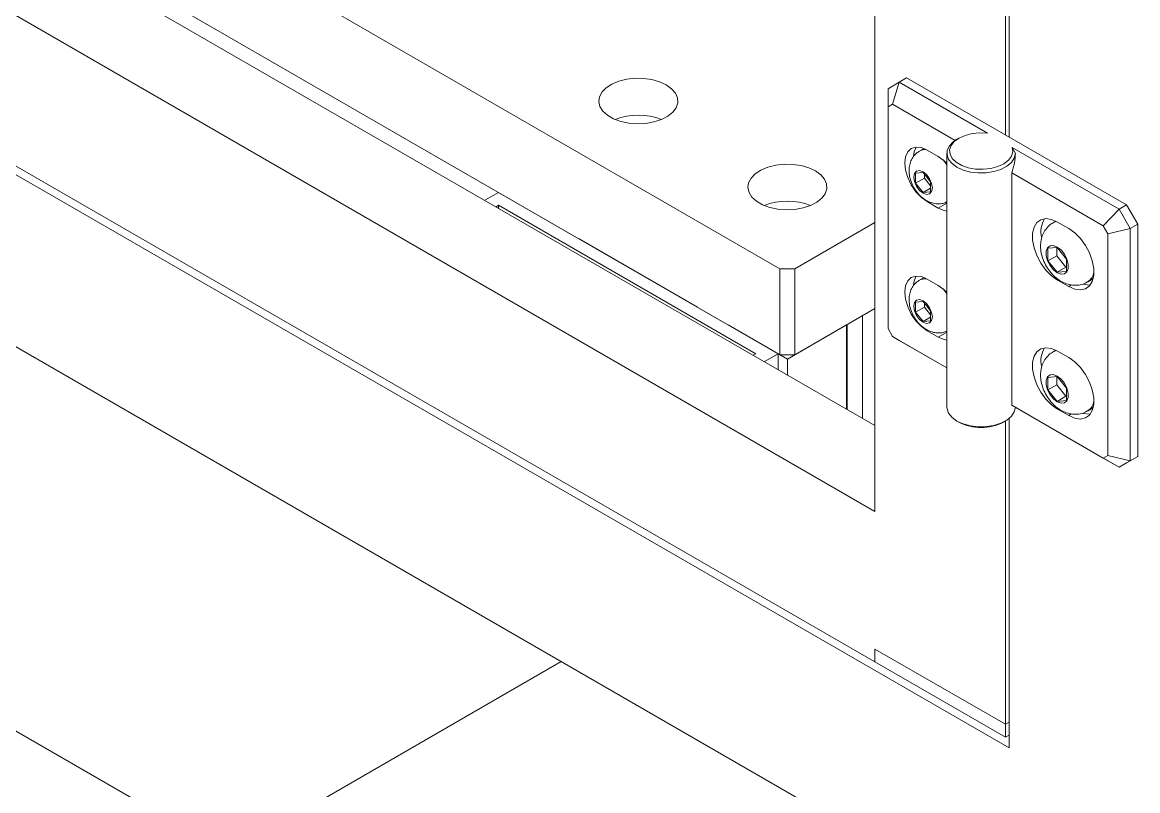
# Model space of a CAD drawing. Header units: millimetres. Extents: x 169 to 14583, y -399 to 10804.
# Drawn here: x 11556.5 to 11768.2, y 6817.2 to 6963 of the extents above; entities that cross this region are included whole.
import ezdxf

# ---------------------------------------------------------------- set-up
doc = ezdxf.new("R2010")
doc.units = ezdxf.units.MM
doc.header["$LTSCALE"] = 35

msp = doc.modelspace()

# ---------------------------------------------------------------- linework, layer by layer
at = {"color": 7, "linetype": 'Continuous', "lineweight": 18}
for p, q in [((10287.124, 7633.524), (11743.764, 6792.624)), ((11718.308, 6870.193), (11718.308, 7363.13)), ((11743.057, 6941.642), (11743.057, 7333.33)), ((11743.764, 6941.234), (11743.764, 7333.813)), ((11029.586, 7237.571), (11743.764, 6825.285)), ((11426.273, 7074.427), (11700.277, 6916.248)), ((11656.33, 6925.287), (11426.273, 7058.097)), ((11426.273, 7058.097), (11700.277, 6899.918)), ((11426.273, 7055.109), (11718.308, 6886.521)), ((11412.131, 7046.945), (11718.308, 6870.193)), ((11206.717, 7029.721), (11595.625, 6805.209)), ((11412.131, 7018.366), (11718.308, 6841.614)), ((11724.319, 6952.46), (11722.905, 6951.643)), ((11724.319, 6952.46), (11766.038, 6928.376)), ((11720.783, 6950.418), (11722.905, 6951.643)), ((11720.783, 6950.418), (11720.783, 6946.954)), ((11722.905, 6951.643), (11721.662, 6947.462)), ((11722.905, 6951.643), (11739.651, 6941.976)), ((11721.662, 6947.462), (11720.783, 6946.954)), ((11720.783, 6946.954), (11720.783, 6904.891)), ((11733.524, 6940.614), (11721.662, 6947.462)), ((11734.218, 6941.03), (11733.864, 6940.825)), ((11727.616, 6939.077), (11726.802, 6938.607)), ((11730.329, 6937.559), (11728.208, 6938.784)), ((11731.961, 6938.173), (11731.961, 6889.997)), ((11744.342, 6939.268), (11764.624, 6927.559)), ((11744.342, 6939.268), (11744.959, 6938.095)), ((11727.43, 6934.505), (11726.016, 6934.378)), ((11726.016, 6934.378), (11726.016, 6932.493)), ((11727.685, 6933.456), (11726.016, 6932.493)), ((11728.844, 6932.745), (11727.43, 6934.505)), ((11727.685, 6934.188), (11727.685, 6933.456)), ((11727.685, 6933.456), (11728.844, 6932.013)), ((11761.624, 6924.392), (11744.248, 6934.423)), ((11744.248, 6890.33), (11744.248, 6934.423)), ((11726.016, 6932.493), (11727.43, 6930.733)), ((11728.844, 6931.55), (11727.43, 6930.733)), ((11728.844, 6930.86), (11728.844, 6932.745)), ((11644.303, 6929.243), (11646.891, 6930.737)), ((11646.891, 6930.737), (11699.924, 6900.122)), ((11727.43, 6930.733), (11728.844, 6930.86)), ((11728.208, 6928.985), (11730.329, 6927.761)), ((11646.891, 6928.288), (11646.424, 6928.019)), ((11646.891, 6928.288), (11695.681, 6900.122)), ((11646.891, 6927.749), (11646.891, 6928.288)), ((11731.955, 6928.699), (11730.329, 6927.761)), ((11731.71, 6928.841), (11731.955, 6928.699)), ((11764.624, 6927.559), (11761.624, 6924.392)), ((11764.624, 6927.559), (11766.038, 6928.376)), ((11764.624, 6927.559), (11766.745, 6923.885)), ((11766.038, 6928.376), (11768.159, 6924.701)), ((11703.106, 6916.248), (11718.308, 6925.025)), ((11752.633, 6925.283), (11752.111, 6924.982)), ((11755.078, 6923.884), (11752.957, 6925.109)), ((11762.502, 6922.87), (11761.624, 6924.392)), ((11766.745, 6923.885), (11762.502, 6922.87)), ((11762.502, 6880.806), (11762.502, 6922.87)), ((11768.159, 6924.701), (11766.745, 6923.885)), ((11766.745, 6923.885), (11766.745, 6879.792)), ((11768.159, 6880.608), (11768.159, 6924.701)), ((11684.615, 6908.959), (11662.199, 6921.899)), ((11752.886, 6920.281), (11751.118, 6920.123)), ((11751.118, 6920.123), (11751.118, 6917.766)), ((11752.787, 6918.729), (11751.118, 6917.766)), ((11752.787, 6920.272), (11752.787, 6918.729)), ((11752.787, 6918.729), (11754.555, 6916.53)), ((11754.654, 6918.082), (11752.886, 6920.281)), ((11751.118, 6917.766), (11752.886, 6915.567)), ((11754.555, 6916.53), (11752.886, 6915.567)), ((11754.555, 6916.53), (11754.654, 6916.539)), ((11754.654, 6915.725), (11754.654, 6918.082)), ((11700.277, 6916.248), (11703.106, 6916.248)), ((11700.277, 6899.918), (11700.277, 6916.248)), ((11703.106, 6916.248), (11703.106, 6899.918)), ((11727.616, 6914.581), (11726.802, 6914.111)), ((11730.329, 6913.063), (11728.208, 6914.287)), ((11752.886, 6915.567), (11754.654, 6915.725)), ((11753.153, 6914.199), (11752.957, 6914.086)), ((11752.957, 6914.086), (11755.078, 6912.861)), ((11755.63, 6913.18), (11755.078, 6912.861)), ((11758.61, 6913.723), (11759.247, 6914.09)), ((11727.43, 6910.009), (11726.016, 6909.882)), ((11728.844, 6908.249), (11727.43, 6910.009)), ((11703.106, 6899.918), (11718.308, 6908.694)), ((11726.016, 6909.882), (11726.016, 6907.996)), ((11727.685, 6908.96), (11726.016, 6907.996)), ((11726.016, 6907.996), (11727.43, 6906.237)), ((11727.685, 6909.692), (11727.685, 6908.96)), ((11727.685, 6908.96), (11728.844, 6907.517)), ((11728.844, 6906.364), (11728.844, 6908.249)), ((11715.94, 6887.888), (11715.94, 6907.326)), ((11728.844, 6907.053), (11727.43, 6906.237)), ((11727.43, 6906.237), (11728.844, 6906.364)), ((11701.691, 6899.101), (11690.484, 6905.571)), ((11712.899, 6905.571), (11701.691, 6899.101)), ((11712.899, 6889.644), (11712.899, 6905.571)), ((11713.005, 6889.582), (11713.005, 6905.632)), ((11720.783, 6904.891), (11721.662, 6903.369)), ((11728.208, 6904.489), (11730.329, 6903.264)), ((11731.955, 6904.203), (11730.329, 6903.264)), ((11731.71, 6904.345), (11731.955, 6904.203)), ((11721.662, 6903.369), (11731.961, 6897.423)), ((11722.905, 6902.651), (11721.662, 6903.369)), ((11731.961, 6897.423), (11722.905, 6902.651)), ((11695.681, 6900.122), (11695.215, 6899.853)), ((11697.336, 6898.628), (11699.924, 6900.122)), ((11699.924, 6900.122), (11699.924, 6897.134)), ((11703.106, 6899.918), (11700.277, 6899.918)), ((11752.633, 6900.787), (11752.111, 6900.485)), ((11755.078, 6899.388), (11752.957, 6900.613)), ((11701.691, 6896.114), (11701.691, 6899.101)), ((11752.886, 6895.785), (11751.118, 6895.627)), ((11751.118, 6895.627), (11751.118, 6893.269)), ((11752.787, 6895.776), (11752.787, 6894.233)), ((11754.654, 6893.585), (11752.886, 6895.785)), ((11752.787, 6894.233), (11751.118, 6893.269)), ((11751.118, 6893.269), (11752.886, 6891.07)), ((11752.787, 6894.233), (11754.555, 6892.034)), ((11754.654, 6891.228), (11754.654, 6893.585)), ((11754.555, 6892.034), (11752.886, 6891.07)), ((11752.886, 6891.07), (11754.654, 6891.228)), ((11754.555, 6892.034), (11754.654, 6892.042)), ((11744.248, 6890.33), (11761.624, 6880.299)), ((11764.624, 6878.567), (11744.959, 6889.919)), ((11753.153, 6889.703), (11752.957, 6889.589)), ((11752.957, 6889.589), (11755.078, 6888.365)), ((11758.61, 6889.227), (11759.247, 6889.594)), ((11733.864, 6887.344), (11734.218, 6887.139)), ((11742.704, 6887.139), (11743.058, 6887.344)), ((11743.057, 6829.776), (11743.057, 6887.343)), ((11743.764, 6825.285), (11743.764, 6887.827)), ((11755.63, 6888.684), (11755.078, 6888.365)), ((11761.624, 6880.299), (11762.502, 6880.806)), ((11764.624, 6878.567), (11761.624, 6880.299)), ((11766.745, 6879.792), (11762.502, 6880.806)), ((11768.159, 6880.608), (11766.038, 6879.383)), ((11766.745, 6879.792), (11768.159, 6880.608)), ((11766.745, 6879.792), (11764.624, 6878.567)), ((11766.038, 6879.383), (11764.624, 6878.567)), ((11743.057, 6829.776), (11718.308, 6844.063)), ((11718.308, 6844.063), (11718.308, 6841.614)), ((11595.625, 6805.209), (11658.794, 6841.676)), ((11718.308, 6841.614), (11743.057, 6827.327)), ((11743.764, 6830.184), (11743.057, 6829.776)), ((11743.057, 6827.327), (11743.057, 6829.776)), ((11743.764, 6827.735), (11743.057, 6827.327))]:
    msp.add_line(p, q, dxfattribs=at)
at = {"color": 7, "linetype": 'Continuous', "lineweight": 18, "flags": 128}
for points in [[(11678.71, 6951.15), (11677.446, 6951.736), (11675.993, 6952.152), (11674.42, 6952.378), (11672.798, 6952.404), (11671.206, 6952.227), (11669.716, 6951.857), (11668.399, 6951.311), (11667.316, 6950.614), (11666.517, 6949.799), (11666.041, 6948.904), (11665.91, 6947.971), (11666.129, 6947.043), (11666.688, 6946.165), (11667.561, 6945.376), (11668.708, 6944.714), (11670.075, 6944.209), (11671.597, 6943.887), (11673.204, 6943.76), (11674.82, 6943.836), (11676.371, 6944.111), (11677.783, 6944.572), (11678.99, 6945.197), (11679.936, 6945.957), (11680.577, 6946.817), (11680.882, 6947.737), (11680.838, 6948.673), (11680.447, 6949.581), (11679.726, 6950.42), (11678.71, 6951.15)], [(11739.651, 6941.976), (11738.199, 6942.041), (11736.762, 6941.903), (11735.425, 6941.568), (11734.267, 6941.058), (11733.356, 6940.401), (11732.747, 6939.637), (11732.474, 6938.811), (11732.554, 6937.971), (11732.983, 6937.168), (11733.735, 6936.447), (11734.765, 6935.852), (11736.013, 6935.418), (11737.405, 6935.171), (11738.86, 6935.125), (11740.291, 6935.282), (11741.614, 6935.634), (11742.752, 6936.16), (11743.636, 6936.828), (11744.215, 6937.6), (11744.455, 6938.429), (11744.342, 6939.268)], [(11744.959, 6938.095), (11744.752, 6937.229), (11744.203, 6936.414), (11743.342, 6935.694), (11742.216, 6935.11), (11740.886, 6934.691), (11739.424, 6934.462), (11737.911, 6934.434), (11736.427, 6934.609), (11735.053, 6934.977), (11733.865, 6935.519), (11732.926, 6936.205), (11732.287, 6936.998), (11731.984, 6937.855), (11732.033, 6938.729), (11732.43, 6939.572), (11733.155, 6940.34), (11733.864, 6940.825)], [(11728.208, 6938.784), (11727.11, 6939.251), (11726.086, 6939.352), (11725.208, 6939.081), (11724.534, 6938.455), (11724.11, 6937.518), (11723.965, 6936.334), (11724.11, 6934.982), (11724.534, 6933.556), (11725.208, 6932.152), (11726.086, 6930.866), (11727.11, 6929.786), (11728.208, 6928.985)], [(11726.134, 6939.356), (11725.736, 6938.457), (11725.602, 6937.615)], [(11726.802, 6938.607), (11727.607, 6938.855), (11728.092, 6938.849)], [(11731.929, 6936.273), (11731.427, 6936.758), (11730.329, 6937.559)], [(11706.995, 6934.822), (11705.731, 6935.408), (11704.278, 6935.824), (11702.704, 6936.05), (11701.083, 6936.076), (11699.49, 6935.899), (11698, 6935.529), (11696.683, 6934.983), (11695.6, 6934.286), (11694.802, 6933.471), (11694.326, 6932.576), (11694.194, 6931.643), (11694.413, 6930.715), (11694.972, 6929.836), (11695.846, 6929.048), (11696.992, 6928.386), (11698.359, 6927.881), (11699.881, 6927.558), (11701.488, 6927.432), (11703.105, 6927.508), (11704.655, 6927.783), (11706.067, 6928.244), (11707.274, 6928.869), (11708.22, 6929.629), (11708.861, 6930.489), (11709.167, 6931.409), (11709.123, 6932.345), (11708.731, 6933.253), (11708.011, 6934.092), (11706.995, 6934.822)], [(11731.224, 6936.932), (11731.496, 6936.61), (11731.961, 6935.978)], [(11727.43, 6934.66), (11726.754, 6934.896), (11726.18, 6934.784), (11725.797, 6934.343), (11725.662, 6933.64), (11725.797, 6932.781), (11726.18, 6931.897), (11726.754, 6931.124), (11727.43, 6930.578), (11728.106, 6930.343), (11728.68, 6930.454), (11729.063, 6930.895), (11729.198, 6931.598), (11729.063, 6932.457), (11728.68, 6933.341), (11728.106, 6934.114), (11727.43, 6934.66)], [(11730.329, 6927.761), (11731.427, 6927.294), (11731.961, 6927.195)], [(11752.957, 6925.109), (11751.814, 6925.608), (11750.738, 6925.758), (11749.791, 6925.55), (11749.028, 6924.996), (11748.494, 6924.128), (11748.218, 6922.997), (11748.218, 6921.668), (11748.494, 6920.219), (11749.028, 6918.734), (11749.791, 6917.299), (11750.738, 6915.997), (11751.814, 6914.905), (11752.957, 6914.086)], [(11752.119, 6924.986), (11752.406, 6925.124), (11752.744, 6925.226)], [(11755.078, 6912.861), (11756.22, 6912.362), (11757.296, 6912.212), (11758.243, 6912.42), (11759.006, 6912.974), (11759.541, 6913.842), (11759.816, 6914.973), (11759.816, 6916.302), (11759.541, 6917.751), (11759.006, 6919.236), (11758.243, 6920.671), (11757.296, 6921.973), (11756.22, 6923.065), (11755.078, 6923.884)], [(11752.886, 6920.373), (11752.16, 6920.644), (11751.522, 6920.587), (11751.049, 6920.209), (11750.797, 6919.555), (11750.797, 6918.704), (11751.049, 6917.759), (11751.522, 6916.834), (11752.16, 6916.041), (11752.886, 6915.474), (11753.611, 6915.203), (11754.249, 6915.26), (11754.723, 6915.638), (11754.975, 6916.292), (11754.975, 6917.143), (11754.723, 6918.088), (11754.249, 6919.013), (11753.611, 6919.807), (11752.886, 6920.373)], [(11728.208, 6914.287), (11727.11, 6914.754), (11726.086, 6914.856), (11725.208, 6914.584), (11724.534, 6913.959), (11724.11, 6913.022), (11723.965, 6911.837), (11724.11, 6910.486), (11724.534, 6909.06), (11725.208, 6907.656), (11726.086, 6906.37), (11727.11, 6905.29), (11728.208, 6904.489)], [(11726.134, 6914.859), (11725.736, 6913.961), (11725.602, 6913.119)], [(11726.802, 6914.111), (11727.607, 6914.359), (11728.092, 6914.353)], [(11759.247, 6914.09), (11759.34, 6914.148), (11759.734, 6914.472)], [(11731.961, 6911.744), (11731.427, 6912.262), (11730.329, 6913.063)], [(11731.224, 6912.436), (11731.496, 6912.114), (11731.961, 6911.482)], [(11757.887, 6913.289), (11758.922, 6913.151), (11759.166, 6913.168)], [(11727.43, 6910.164), (11726.754, 6910.399), (11726.18, 6910.288), (11725.797, 6909.847), (11725.662, 6909.143), (11725.797, 6908.284), (11726.18, 6907.401), (11726.754, 6906.627), (11727.43, 6906.081), (11728.106, 6905.846), (11728.68, 6905.958), (11729.063, 6906.399), (11729.198, 6907.102), (11729.063, 6907.961), (11728.68, 6908.845), (11728.106, 6909.618), (11727.43, 6910.164)], [(11730.329, 6903.264), (11731.427, 6902.797), (11731.961, 6902.699)], [(11752.957, 6900.613), (11751.814, 6901.112), (11750.738, 6901.262), (11749.791, 6901.054), (11749.028, 6900.5), (11748.494, 6899.632), (11748.218, 6898.501), (11748.218, 6897.172), (11748.494, 6895.723), (11749.028, 6894.238), (11749.791, 6892.803), (11750.738, 6891.501), (11751.814, 6890.409), (11752.957, 6889.589)], [(11752.119, 6900.49), (11752.406, 6900.627), (11752.744, 6900.73)], [(11755.078, 6888.365), (11756.22, 6887.866), (11757.296, 6887.716), (11758.243, 6887.924), (11759.006, 6888.478), (11759.541, 6889.346), (11759.816, 6890.477), (11759.816, 6891.806), (11759.541, 6893.255), (11759.006, 6894.74), (11758.243, 6896.175), (11757.296, 6897.476), (11756.22, 6898.569), (11755.078, 6899.388)], [(11752.886, 6895.877), (11752.16, 6896.148), (11751.522, 6896.091), (11751.049, 6895.713), (11750.797, 6895.059), (11750.797, 6894.208), (11751.049, 6893.263), (11751.522, 6892.338), (11752.16, 6891.544), (11752.886, 6890.978), (11753.611, 6890.707), (11754.249, 6890.764), (11754.723, 6891.142), (11754.975, 6891.796), (11754.975, 6892.647), (11754.723, 6893.592), (11754.249, 6894.517), (11753.611, 6895.31), (11752.886, 6895.877)], [(11731.961, 6889.997), (11731.984, 6889.679), (11732.287, 6888.822), (11732.926, 6888.029), (11733.865, 6887.343), (11735.053, 6886.801), (11736.427, 6886.433), (11737.911, 6886.258), (11739.424, 6886.286), (11740.886, 6886.515), (11742.216, 6886.934), (11743.342, 6887.519), (11744.203, 6888.238), (11744.752, 6889.053), (11744.959, 6889.919)], [(11757.887, 6888.793), (11758.922, 6888.655), (11759.166, 6888.672)], [(11759.247, 6889.594), (11759.34, 6889.651), (11759.734, 6889.976)]]:
    msp.add_lwpolyline(points, dxfattribs=at)
at = {"color": 7, "linetype": 'Continuous', "lineweight": 18}
for centre, radius, start, end in [((11673.407, 6933.503), 11.912, 68.38296, 111.61704), ((11701.691, 6917.175), 11.912, 68.38296, 111.61704), ((11754.701, 6923.21), 4.909, 148.96954, 191.68592), ((11757.119, 6916.05), 2.764, 302.65025, 351.17873), ((11754.701, 6898.714), 4.909, 148.96954, 191.68592), ((11757.119, 6891.554), 2.764, 302.65026, 351.1788), ((11738.461, 6895.185), 9.096, 242.19083, 297.80917)]:
    msp.add_arc(centre, radius, start, end, dxfattribs=at)
for centre, major_axis, ratio, start_param, end_param in [((11738.461, 6934.498), (4.596, 7.961), 0.5773346, 5.0251963, 5.4771118), ((11738.461, 6893.671), (6.5, -3.753), 0.0000704, 0.0207566, 0.4726721)]:
    msp.add_ellipse(centre, major_axis=major_axis, ratio=ratio, start_param=start_param, end_param=end_param, dxfattribs=at)
for points, knots in [([(11726.823, 6938.576), (11726.605, 6938.451), (11726.08, 6938.15), (11725.474, 6937.406), (11725.012, 6936.484), (11724.781, 6935.465), (11724.768, 6934.365), (11724.99, 6933.193), (11725.457, 6931.997), (11726.161, 6930.854), (11727.047, 6929.883), (11728.051, 6929.155), (11729.105, 6928.698), (11730.18, 6928.524), (11731.162, 6928.589), (11731.723, 6928.832), (11731.961, 6928.936)], [0, 0, 0, 0, 0.0493003, 0.1187235, 0.1857049, 0.2535003, 0.3250682, 0.4022611, 0.4838312, 0.5671145, 0.6532651, 0.7334433, 0.8087087, 0.8797923, 0.9490063, 1, 1, 1, 1]), ([(11752.147, 6924.956), (11752.01, 6924.89), (11751.52, 6924.654), (11750.868, 6923.98), (11750.244, 6923.036), (11749.864, 6921.971), (11749.706, 6920.821), (11749.776, 6919.583), (11750.088, 6918.284), (11750.648, 6916.982), (11751.438, 6915.753), (11752.406, 6914.701), (11753.493, 6913.89), (11754.632, 6913.356), (11755.802, 6913.092), (11756.957, 6913.12), (11757.918, 6913.336), (11758.412, 6913.648), (11758.586, 6913.758)], [0, 0, 0, 0, 0.0248119, 0.0884847, 0.1494513, 0.2101188, 0.2728176, 0.3395581, 0.4108667, 0.4846775, 0.5596574, 0.6368881, 0.7091283, 0.7776921, 0.8423693, 0.9048996, 0.9665568, 1, 1, 1, 1]), ([(11726.823, 6914.08), (11726.605, 6913.955), (11726.08, 6913.654), (11725.474, 6912.91), (11725.012, 6911.988), (11724.781, 6910.969), (11724.768, 6909.869), (11724.99, 6908.696), (11725.457, 6907.501), (11726.161, 6906.358), (11727.047, 6905.386), (11728.051, 6904.659), (11729.105, 6904.202), (11730.179, 6904.029), (11731.13, 6904.087), (11731.661, 6904.315), (11731.87, 6904.405)], [0, 0, 0, 0, 0.0496192, 0.1194914, 0.1869061, 0.2551401, 0.3271709, 0.4048632, 0.4869609, 0.570783, 0.6574909, 0.7381877, 0.81394, 0.8854834, 0.9551451, 1, 1, 1, 1]), ([(11752.147, 6900.46), (11752.01, 6900.394), (11751.52, 6900.158), (11750.868, 6899.484), (11750.244, 6898.54), (11749.864, 6897.475), (11749.706, 6896.325), (11749.776, 6895.087), (11750.088, 6893.788), (11750.648, 6892.486), (11751.438, 6891.256), (11752.406, 6890.204), (11753.493, 6889.394), (11754.632, 6888.86), (11755.802, 6888.596), (11756.957, 6888.624), (11757.918, 6888.84), (11758.412, 6889.152), (11758.586, 6889.262)], [0, 0, 0, 0, 0.0248119, 0.0884847, 0.1494513, 0.2101188, 0.2728176, 0.3395581, 0.4108667, 0.4846775, 0.5596574, 0.6368881, 0.7091283, 0.7776921, 0.8423693, 0.9048996, 0.9665568, 1, 1, 1, 1])]:
    msp.add_open_spline(points, degree=3, knots=knots, dxfattribs=at)

doc.saveas('drawing.dxf')
